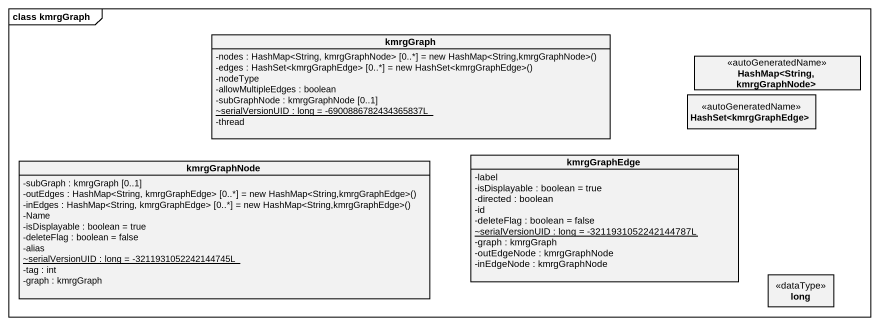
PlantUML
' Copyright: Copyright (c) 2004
@startuml
mainframe class kmrgGraph
hide circle
hide empty members
skinparam classAttributeIconSize 0
class kmrgGraph {
  {field} -nodes : HashMap<String, kmrgGraphNode> [0..*] = new HashMap<String,kmrgGraphNode>()
  {field} -edges : HashSet<kmrgGraphEdge> [0..*] = new HashSet<kmrgGraphEdge>()
  -nodeType
  -allowMultipleEdges : boolean
  -subGraphNode : kmrgGraphNode [0..1]
  {static} ~serialVersionUID : long = -6900886782434365837L
  -thread
}
class "HashMap<String, kmrgGraphNode>" as HashMap_String_kmrgGraphNode <<autoGeneratedName>>
class "HashSet<kmrgGraphEdge>" as HashSet_kmrgGraphEdge <<autoGeneratedName>>
class kmrgGraphNode {
  -subGraph : kmrgGraph [0..1]
  {field} -outEdges : HashMap<String, kmrgGraphEdge> [0..*] = new HashMap<String,kmrgGraphEdge>()
  {field} -inEdges : HashMap<String, kmrgGraphEdge> [0..*] = new HashMap<String,kmrgGraphEdge>()
  -Name
  -isDisplayable : boolean = true
  -deleteFlag : boolean = false
  -alias
  {static} ~serialVersionUID : long = -3211931052242144745L
  -tag : int
  -graph : kmrgGraph
}
class kmrgGraphEdge {
  -label
  -isDisplayable : boolean = true
  -directed : boolean
  -id
  -deleteFlag : boolean = false
  {static} ~serialVersionUID : long = -3211931052242144787L
  -graph : kmrgGraph
  -outEdgeNode : kmrgGraphNode
  -inEdgeNode : kmrgGraphNode
}
class long <<dataType>>
@enduml
